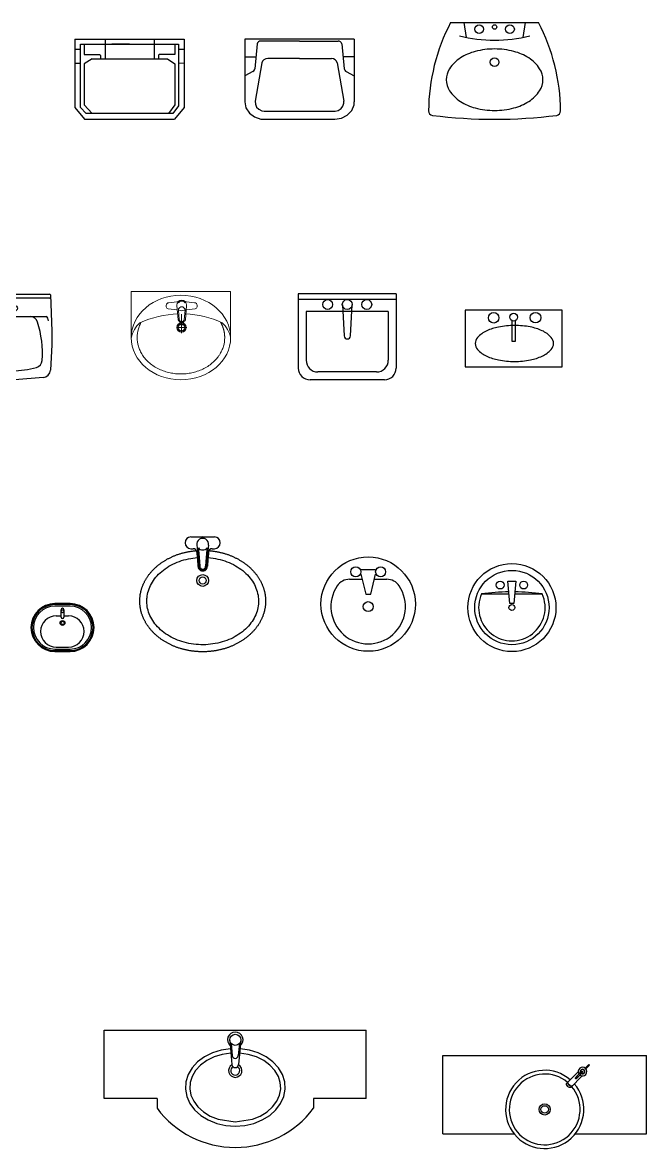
# Model space of a CAD drawing. Header units: millimetres. Extents: x -4017 to 59953, y -688 to 66564.
# Drawn here: x 48077 to 51266, y -514 to 5262 of the extents above; entities that cross this region are included whole.
import ezdxf

# ---------------------------------------------------------------- set-up
doc = ezdxf.new("R2010")
doc.units = ezdxf.units.MM
doc.linetypes.add('DASHED', pattern=[0.75, 0.5, -0.25])
doc.styles.get("Standard").update_dxf_attribs({"font": 'arial.ttf'})

# ---------------------------------------------------------------- blocks, each defined once
blk = doc.blocks.new('A$C359865C9')
for p, q in [((0.2600396462848948, 0.5858070402100566), (0.3800396442202327, 0.5858198836722295)), ((0.2600460680159813, 0.5258070405543549), (0.2720460679474854, 0.525808324899117)), ((0.3680460673976995, 0.5258185996717657), (0.38091736944898, 0.5258199772724765))]:
    blk.add_line(p, q)
for radius in [0.03, 0.018]:
    blk.add_circle((0.3200747358032459, 0.3632158928085119), radius)
for centre, radius, start, end in [((0.2600428571504381, 0.5558070403858437), 0.03000000000000026, 90.00613227716728, 270.0061322771673), ((0.3200428568070492, 0.549524427849974), 0.03, 348.1536937451805, 191.8463062548195), ((0.380030013688156, 0.5558134628008702), 0.03000642241803308, 270.0061296716569, 89.98161098474867), ((0.2720479944664476, 0.5078083250045893), 0.018, 0.006132329277511363, 90.00613227716728), ((0.3200428568070492, 0.549524427849974), 0.03, 222.4522562008229, 317.5477437991771), ((0.3680479939166617, 0.507818599777238), 0.018, 90.00613227716728, 180.0061323292775), ((0.320055700296507, 0.4358134628055268), 0.024, 180.0061323292775, 0.006132329277511363), ((0.320055700296507, 0.4358134628055268), 0.0204, 180.0061323292775, 0.006132329277511363), ((0.320055700296507, 0.4358134628055268), 0.0144, 180.0061323292775, 0.006132329277511363)]:
    blk.add_arc(centre, radius, start, end)
at = {"extrusion": (0, 0, -1)}
blk.add_ellipse((0.3198698201376828, 0.582619256900216), major_axis=(-0.00811963148758514, 4.926075623394856e-15), ratio=0.3925953795272199, dxfattribs=at)
at = {"linetype": 'DASHED', "ltscale": 100, "extrusion": (0, 0, -1)}
blk.add_ellipse((0.3200747363380287, 0.2579551659873687), major_axis=(0.3215999999979112, 1.108817178676123e-14), ratio=0.8059701492589878, start_param=-1.471508120231324, end_param=4.612924647202592, dxfattribs=at)
for points, knots in [([(0.2906818029277929, 0.5433658147594542), (0.2945562215718383, 0.4979695876754704), (0.2952045484835253, 0.4908015605687979), (0.2964916837008786, 0.4761301198377623), (0.2971272536169636, 0.4686240069786436), (0.2983243201942969, 0.4536100963960052), (0.2988918143191768, 0.4461050079335109), (0.2995191515537954, 0.4377628870715853), (0.2995823661058239, 0.4369217608764302), (0.2996455764996426, 0.4360806900294847)], [2.511177538205489, 2.511177538205489, 2.511177538205489, 2.511177538205489, 20.49500797619028, 20.49500797619028, 39.29759387370009, 39.29759387370009, 58.1001797712099, 58.1001797712099, 60.20875847847978, 60.20875847847978, 60.20875847847978, 60.20875847847978]), ([(0.2979076555711799, 0.5292751595625305), (0.2980195676673247, 0.5279671725002117), (0.2981278964598459, 0.526701611946919), (0.2988400696440294, 0.5183851852270891), (0.2993320369432695, 0.5126585694088135), (0.3005453840914925, 0.4985793898595148), (0.3010041243123851, 0.493328453922004), (0.3014328202925753, 0.4884491153425188), (0.3015191713084278, 0.4874688431300456), (0.3016711078644221, 0.4857434279474546), (0.3017379411658112, 0.4849841960894992), (0.3019375705835046, 0.4827091823754017), (0.3020697883594039, 0.4811917997067212), (0.3025513125085126, 0.4756212016727659), (0.3028943885356057, 0.471565457941324), (0.3036697453044326, 0.462131792177388), (0.3040921657111539, 0.4567543720477261), (0.3048848032958631, 0.4464286827351316), (0.3052569421515727, 0.4414769642971805), (0.3056287032750333, 0.4365303498852882)], [4.643985120976701, 4.643985120976701, 4.643985120976701, 4.643985120976701, 5.282101667537546, 5.282101667537546, 8.976667173313622, 8.976667173313622, 16.36579818486577, 16.36579818486577, 18.53606456451495, 18.53606456451495, 20.43460691281869, 20.43460691281869, 24.23169160942619, 24.23169160942619, 34.37199913598175, 34.37199913598175, 47.80751323835033, 47.80751323835033, 60.20875847847978, 60.20875847847978, 60.20875847847978, 60.20875847847978]), ([(0.3421780580429186, 0.5292751595625305), (0.3420661459458643, 0.5279671725002117), (0.3419578171533431, 0.526701611946919), (0.3412456439691596, 0.5183851852270891), (0.3407536766699195, 0.5126585694088135), (0.3395403295216965, 0.4985793898595148), (0.3390815893008039, 0.493328453922004), (0.3386528933215232, 0.4884491153425188), (0.3385665423047612, 0.4874688431300456), (0.3384146057487669, 0.4857434279474546), (0.3383477724482873, 0.4849841960894992), (0.3381481430296844, 0.4827091823754017), (0.3380159252546946, 0.4811917997067212), (0.3375344011046764, 0.4756212016727659), (0.3371913250784928, 0.471565457941324), (0.3364159683087564, 0.462131792177388), (0.3359935479020351, 0.4567543720477261), (0.3352009103173259, 0.4464286827351316), (0.3348287714625258, 0.4414769642971805), (0.3344570103381557, 0.4365303498852882)], [4.643985120976701, 4.643985120976701, 4.643985120976701, 4.643985120976701, 5.282101667537546, 5.282101667537546, 8.976667173313622, 8.976667173313622, 16.36579818486577, 16.36579818486577, 18.53606456451495, 18.53606456451495, 20.43460691281869, 20.43460691281869, 24.23169160942619, 24.23169160942619, 34.37199913598175, 34.37199913598175, 47.80751323827472, 47.80751323827472, 60.20875847847978, 60.20875847847978, 60.20875847847978, 60.20875847847978]), ([(0.3494039106853961, 0.5433658147594542), (0.3455294920413507, 0.4979695876754704), (0.3448811651305732, 0.4908015605687979), (0.3435940299123104, 0.4761301198377623), (0.3429584599962254, 0.4686240069786436), (0.3417613934198016, 0.4536100963960052), (0.3411938992949217, 0.4461050079335109), (0.3405665620593936, 0.4377628870715853), (0.3405033475073651, 0.4369217608764302), (0.3404401371135464, 0.4360806900294847)], [2.511177538205489, 2.511177538205489, 2.511177538205489, 2.511177538205489, 20.49500797619028, 20.49500797619028, 39.29759387370009, 39.29759387370009, 58.1001797712099, 58.1001797712099, 60.20875847847978, 60.20875847847978, 60.20875847847978, 60.20875847847978]), ([(0.3475488227222741, 0.4801131413769326), (0.3477383675817691, 0.4800987313647056), (0.3479278931463341, 0.4800841718606534), (0.3648073220765582, 0.4787740312458482), (0.3813437328426517, 0.47631915416423), (0.4135743845554316, 0.4691854300544946), (0.4292678623014581, 0.4645067584715434), (0.4593107487198722, 0.4531070211814949), (0.4736593651759904, 0.4463863201162894), (0.5005687115226465, 0.4311628605209989), (0.5131286845644354, 0.4226607679520384), (0.5360986058294657, 0.4041986293232185), (0.5465080408366703, 0.3942396468410152), (0.5649164797150661, 0.3732259323514882), (0.5729155944500235, 0.3621725499251625), (0.5863523437183176, 0.3393333255589823), (0.5917910171237963, 0.3275485398989986), (0.6000487223936943, 0.303572013071971), (0.6028693372445559, 0.291380151771591), (0.605883814662775, 0.2668598907184787), (0.6060785630425016, 0.2545300255369511), (0.6038563929459997, 0.2301202749658842), (0.6014700043124321, 0.2180376576361596), (0.594139683843423, 0.1942246487378725), (0.589194275189584, 0.1824939173020539), (0.5767898748181324, 0.1596875778996036), (0.5693297633706607, 0.1486128312753863), (0.552021979600795, 0.1274640273113619), (0.5421740533520278, 0.1173912468730123), (0.5203204382341937, 0.09859935204440262), (0.5083151496673963, 0.08988131136720767), (0.4824770255163457, 0.07412206426670309), (0.468644877175393, 0.06708155811065808), (0.4395660102563852, 0.05494378698494984), (0.4243200391510982, 0.04984691763092997), (0.392887017740577, 0.04178998198040063), (0.3767006936013786, 0.03883011468133191), (0.3438986423952883, 0.03515938061173074), (0.3272836136575279, 0.03444858956936514), (0.2941526587228509, 0.03530296494136564), (0.2776374230425063, 0.03686811451188987), (0.2452306442637564, 0.04221528757625492), (0.2293398083711509, 0.04599719469115371), (0.1986816303033265, 0.05563469394110143), (0.183915025706483, 0.06149002405436477), (0.1559586806724838, 0.07505252763075987), (0.1427696809123518, 0.0827592041096068), (0.1183531339875117, 0.09973490237462102), (0.1071262022378505, 0.1090030842678971), (0.0869286081788232, 0.1287642963216058), (0.07795814544078894, 0.1392561347020091), (0.06246501186888054, 0.1611098297507851), (0.05594175938131229, 0.1724704692169325), (0.0454356945319887, 0.1957274875967414), (0.04145151667125901, 0.2076233845509705), (0.03604730900588038, 0.2316658916461165), (0.03462597309226112, 0.2438133581817965), (0.03447854942896811, 0.2566292077972321), (0.03447473633787013, 0.2572921868923004), (0.03447473633787013, 0.2579551659873687), (0.03447473633787013, 0.2664487756919698), (0.03510058986012154, 0.2749425256552058), (0.03816486502910266, 0.2956381715339376), (0.04129096550241229, 0.3077974982661544), (0.05015647234358767, 0.3316742698152666), (0.05589745152246905, 0.3433916637804941), (0.06992680685198138, 0.3660552827423089), (0.07821611461167777, 0.377000371547183), (0.0971804832406633, 0.397754487428756), (0.1078555606854934, 0.4075621788942954), (0.1313196391638485, 0.4256813742176746), (0.1441080817312468, 0.4339918615223723), (0.1714265120099299, 0.4487980916965171), (0.1859557315419806, 0.4552932100123144), (0.2163039587458115, 0.4662163534012507), (0.2321221761621928, 0.4706440409572679), (0.2628157665694744, 0.4769080308033153), (0.2776116613113118, 0.4789698810272967), (0.2925275645093279, 0.4801074762217468)], [1.664850550802133, 1.664850550802133, 1.664850550802133, 1.664850550802133, 1.666803564401299, 1.666803564401299, 1.838806928594677, 1.838806928594677, 2.010810292788055, 2.010810292788055, 2.182813656981434, 2.182813656981434, 2.354817021174812, 2.354817021174812, 2.52682038536819, 2.52682038536819, 2.698823749561568, 2.698823749561568, 2.870827113754947, 2.870827113754947, 3.042830477948325, 3.042830477948325, 3.214833842141703, 3.214833842141703, 3.384782757188782, 3.384782757188782, 3.554731672235862, 3.554731672235862, 3.724680587282941, 3.724680587282941, 3.89462950233002, 3.89462950233002, 4.064578417377099, 4.064578417377099, 4.234527332424178, 4.234527332424178, 4.404476247471257, 4.404476247471257, 4.574425162518335, 4.574425162518335, 4.744374077565414, 4.744374077565414, 4.914322992612493, 4.914322992612493, 5.084271907659572, 5.084271907659572, 5.25422082270665, 5.25422082270665, 5.424169737753729, 5.424169737753729, 5.594118652800808, 5.594118652800808, 5.764067567847887, 5.764067567847887, 5.934016482894966, 5.934016482894966, 6.103965397942044, 6.103965397942044, 6.273914312989123, 6.273914312989123, 6.283185307179586, 6.283185307179586, 6.283185307179586, 6.401958593840479, 6.401958593840479, 6.573961958033857, 6.573961958033857, 6.745965322227236, 6.745965322227236, 6.917968686420615, 6.917968686420615, 7.089972050613992, 7.089972050613992, 7.261975414807371, 7.261975414807371, 7.43397877900075, 7.43397877900075, 7.605982143194128, 7.605982143194128, 7.759676315989802, 7.759676315989802, 7.759676315989802, 7.759676315989802]), ([(0.2900479943637038, 0.5078102515253704), (0.2913273330377706, 0.4937246403205791), (0.293505817165169, 0.4697393727183226), (0.2953107388048011, 0.4457232752101845), (0.2960557004344082, 0.4358108941087266)], [0, 0, 0, 0, 35.3582531276868, 60.20875847847978, 60.20875847847978, 60.20875847847978, 60.20875847847978]), ([(0.3500279007457721, 0.5078102515253704), (0.3487485620717052, 0.4937246403205791), (0.3465700779433973, 0.4697393727183226), (0.3447651563046747, 0.4457232752101845), (0.3440201946750676, 0.4358108941087266)], [0, 0, 0, 0, 35.3582531276868, 60.20875847847978, 60.20875847847978, 60.20875847847978, 60.20875847847978])]:
    blk.add_open_spline(points, degree=3, knots=knots)
blk = doc.blocks.new('A$C15221B2D')
for p, q in [((3.577073039195966e-05, 0.2906675434278441), (3.577073039195966e-05, 0.0001173861091956496)), ((0.4950757707301818, 0.2906675434278441), (3.577073039195966e-05, 0.2906675434278441)), ((0.4950757707301818, 0.0001173861091956496), (0.4950757707301818, 0.2906675434278441)), ((0.2385783620857183, 0.2369508806586964), (0.2385783620857183, 0.132574075149023)), ((0.2565331805390088, 0.132574075149023), (0.2565331805390088, 0.2371319888916332)), ((0.2385783620857183, 0.132574075149023), (0.2565331805390088, 0.132574075149023)), ((3.577073039195966e-05, 0.0001173861091956496), (0.4950757707301818, 0.0001173861091956496))]:
    blk.add_line(p, q)
for centre, radius in [((0.1453843033432349, 0.2513578163416241), 0.02671117974863649), ((0.2473768842073696, 0.2547760535162524), 0.01987839980940038), ((0.3591321444628193, 0.2522123754242784), 0.02682207825707231)]:
    blk.add_circle(centre, radius)
for centre, radius, start, end in [((0.1702039292376867, 0.05402706592576578), 0.1440904566192003, 114.7867799323119, 138.0706361402295), ((0.219445099765835, -0.0526051995693706), 0.2615431403669053, 100.891687833317, 114.7867799323119), ((0.2521350787728807, -0.2224945842608577), 0.4345490297403833, 90.12236481427287, 100.891687833317), ((0.2521350787728807, -0.2224945842608577), 0.4345490297403412, 79.3530417588592, 90.12236481427287), ((0.2840991069524534, -0.05246711982908892), 0.2615431403668912, 65.45794960322479, 79.3530417588592), ((0.3328843673289157, 0.05437449795135763), 0.1440904566191803, 42.17409341189288, 65.45794960322479), ((0.09691528989969811, 0.1198530303809093), 0.04558014115528784, 138.0706361402295, 180.1223648663311), ((0.09691528989969811, 0.1198530303809093), 0.04558014115529652, 180.1223648663311, 222.1740934118929), ((0.4058911740876283, 0.1205129014633712), 0.04558014115528201, 0.1223648663310745, 42.17409341189288), ((0.4058911740876283, 0.1205129014633712), 0.04558014115529975, 318.0706361402295, 0.1223648663310745), ((0.1699220966593202, 0.1859914339001989), 0.1440904566191911, 222.1740934118929, 245.4579496032248), ((0.3326025347496397, 0.1863388659257907), 0.144090456619182, 294.7867799323119, 318.0706361402295), ((0.218707357034873, 0.2928330516733695), 0.2615431403669441, 245.4579496032248, 259.3530417588592), ((0.2506713852144458, 0.4628605161124142), 0.4345490297403412, 259.3530417588592, 270.1223648142729), ((0.2506713852144458, 0.4628605161124142), 0.4345490297403107, 270.1223648142729, 280.891687833317), ((0.2833613642224009, 0.2929711314209271), 0.2615431403669625, 280.891687833317, 294.7867799323119)]:
    blk.add_arc(centre, radius, start, end)
at = {"flags": 9}
for tag in ['YSIZE', 'XSIZE']:
    blk.add_attdef(tag, (3.577073039195966e-05, 0.0001173861091956496), '', height=0.000499998949581488, dxfattribs=at)
blk = doc.blocks.new('A$C16C86156')
at = {"linetype": 'ByBlock'}
for p, q in [((0.2032001327388571, 0.419099967519287), (0.2794001327392834, 0.419099967519287)), ((0.1462620449392489, 0.3682999675147585), (0.2095501327394231, 0.3682999675147585)), ((0.2032001327388571, 0.3936999675206607), (0.2286001327393024, 0.2920999675116036)), ((0.2540001327388381, 0.2920999675116036), (0.2794001327392834, 0.3936999675206607)), ((0.2730501327387174, 0.3682999675147585), (0.3363382205388916, 0.3682999675147585)), ((0.2286001327393024, 0.2920999675116036), (0.2540001327388381, 0.2920999675116036))]:
    blk.add_line(p, q, dxfattribs=at)
for centre, radius in [((0.2413001327386155, 0.241299967514351), 0.2413), ((0.1778001327393213, 0.4063999675126979), 0.0254), ((0.3048001327388192, 0.4063999675126979), 0.0254), ((0.2413001327386155, 0.2285999675150379), 0.0254)]:
    blk.add_circle(centre, radius, dxfattribs=at)
for centre, radius, start, end in [((0.1462620449392489, 0.2920999675116036), 0.0762, 90, 146.2510109719771), ((0.3363382205388916, 0.2920999675116036), 0.0762, 33.7489890280229, 90), ((0.2413001327386155, 0.2285999675150379), 0.1905, 146.2510109719771, 33.7489890280229)]:
    blk.add_arc(centre, radius, start, end, dxfattribs=at)
blk = doc.blocks.new('A$C6AF055E0')
for p, q in [((0.199880374926579, 0.2450000421595178), (0.1224999482874409, 0.2450000421595178)), ((0.199880374926579, 0.2400000421621371), (0.1224999482874409, 0.2400000421621371)), ((0.199880374926579, 0.2325000421551522), (0.1224999482874409, 0.2325000421551522)), ((0.1290479221343048, 0.1825000421595178), (0.153690161607301, 0.1825000421595178)), ((0.153690161607301, 0.1758152842230629), (0.153690161607301, 0.2134844266838627)), ((0.1686901616067189, 0.2134844266838627), (0.1686901616067189, 0.1758152842230629)), ((0.1686901616067189, 0.1825000421595178), (0.1918956554518445, 0.1825000421595178)), ((0.1224999482874409, 0.01250004216126399), (0.199880374926579, 0.01250004216126399)), ((0.1224999482874409, 0.005000042161555029), (0.199880374926579, 0.005000042161555029)), ((0.1224999482874409, 4.215689841657877e-08), (0.199880374926579, 4.215689841657877e-08)), ((0.1290479221343048, 0.02250004216330126), (0.1918956554518445, 0.02250004216330126))]:
    blk.add_line(p, q)
for centre, radius in [((0.1611901616070099, 0.2059844266841537), 0.0075), ((0.1611901616070099, 0.1462538648629561), 0.0125), ((0.1611901616070099, 0.1462538648629561), 0.0085)]:
    blk.add_circle(centre, radius)
for centre, radius, start, end in [((0.1224999482874409, 0.1225000421618461), 0.1225000000000073, 90, 270), ((0.1224999482874409, 0.1225000421618461), 0.1175000000000073, 90, 270), ((0.1224999482874409, 0.1225000421618461), 0.1100000000000073, 90, 270), ((0.199880374926579, 0.1225000421618461), 0.1225000000000073, 270, 90), ((0.199880374926579, 0.1225000421618461), 0.1175000000000073, 270, 90), ((0.199880374926579, 0.1225000421618461), 0.1100000000000073, 270, 90), ((0.1290479221343048, 0.1025000421650475), 0.08000000000000182, 90, 270), ((0.1611901616070099, 0.2134844266838627), 0.0075, 0, 180), ((0.1611901616070099, 0.1758152842230629), 0.0075, 180, 0), ((0.1918956554518445, 0.1025000421650475), 0.08000000000000182, 270, 90)]:
    blk.add_arc(centre, radius, start, end)
blk = doc.blocks.new('A$C38C953C6')
for p, q in [((-3.192326403222978e-10, 0.4095242832845543), (0.5592544118280784, 0.4095242832845543)), ((-3.192326403222978e-10, 0.4095242832845543), (-3.192326403222978e-10, 0.05993040245084558)), ((0.1555338697280604, 0.4100000228791032), (0.1555338697280604, 0.3093700889148749)), ((0.4055698074780594, 0.4100000228791032), (0.4055698074780594, 0.3093700889148749)), ((0.5592544118280784, 0.4095242832845543), (0.5592544118280784, 0.05993040245084558)), ((0.002564676854490244, 0.3588082741407561), (0.03050308507044974, 0.3588082741407561)), ((0.02904208574091172, 0.3835119846189627), (0.53060059213567, 0.3835119846189627)), ((0.02904208574091172, 0.06045636353519512), (0.02904208574091172, 0.3835119846189627)), ((0.04816323485101748, 0.3835119846189627), (0.04816323485101748, 0.3305666723754257)), ((0.1899411655576841, 0.3835119846189627), (0.3697015123198071, 0.3835119846189627)), ((0.2798213389387456, 0.3835119846189627), (0.1899411655576841, 0.3835119846189627)), ((0.5114794430264737, 0.3835119846189627), (0.5114794430264737, 0.3305666723754257)), ((0.53060059213567, 0.3835119846189627), (0.53060059213567, 0.06928570962190861)), ((0.53060059213567, 0.3588082741407561), (0.559999999680258, 0.3588082741407561)), ((0.04816323485101748, 0.3305666723754257), (0.125524117203895, 0.3305666723754257)), ((0.08932753172666708, 0.3093700889148749), (0.04816323485101748, 0.2828820506547345)), ((0.08932753172666708, 0.3093700889148749), (0.4732371448080812, 0.3093700889148749)), ((0.1263912022277509, 0.3304907992642256), (0.125524117203895, 0.3305666723754257)), ((0.1280207887639335, 0.3298975766301737), (0.1263912022277509, 0.3304907992642256)), ((0.1293492398735907, 0.3287826828163816), (0.1280207887639335, 0.3298975766301737)), ((0.1302163247519275, 0.3272805904707639), (0.1293492398735907, 0.3287826828163816)), ((0.1305174601693579, 0.3255724740811274), (0.1302163247519275, 0.3272805904707639)), ((0.1305174601693579, 0.3255724740811274), (0.1305174601693579, 0.3093700889148749)), ((0.4277144469315317, 0.3264397076272871), (0.427638586811554, 0.3255724740811274)), ((0.427638586811554, 0.3255724740811274), (0.427638586811554, 0.3093700889148749)), ((0.4283075679641115, 0.3280695733046741), (0.4277144469315317, 0.3264397076272871)), ((0.429422270833129, 0.3293982519680867), (0.4283075679641115, 0.3280695733046741)), ((0.4309241059281703, 0.3302654853760032), (0.429422270833129, 0.3293982519680867)), ((0.4326319297770169, 0.3305666723754257), (0.4309241059281703, 0.3302654853760032)), ((0.5114794430264737, 0.3305666723754257), (0.4326319297770169, 0.3305666723754257)), ((0.4732371448080812, 0.3093700889148749), (0.5114794430264737, 0.2828820506547345)), ((0.001078045957910945, 0.2864199419418583), (0.02904208574091172, 0.2864199419418583)), ((0.04816323485101748, 0.2828820506547345), (0.04816323485101748, 0.07457716442149831)), ((0.5114794430264737, 0.2828820506547345), (0.5114794430264737, 0.07457716442149831)), ((0.53060059213567, 0.2864199419418583), (0.559999999680258, 0.2882042697237921)), ((-3.192326403222978e-10, 0.05993040245084558), (0.04993342933630629, 2.288288669660687e-08)), ((0.05844149328640924, 0.02870763475220883), (0.02904208574091172, 0.06045636353519512)), ((0.04816323485101748, 0.07457716442149831), (0.08932753172666708, 0.02870763475220883)), ((0.5114794430264737, 0.07457716442149831), (0.4791067736905461, 0.02870763475220883)), ((0.53060059213567, 0.06928570962190861), (0.5011755530240407, 0.02870763475220883)), ((0.5592544118280784, 0.05993040245084558), (0.50932098217163, 2.288288669660687e-08)), ((0.04993342933630629, 2.288288669660687e-08), (0.50932098217163, 2.288288669660687e-08)), ((0.5011755530240407, 0.02870763475220883), (0.05844149328640924, 0.02870763475220883))]:
    blk.add_line(p, q)
blk = doc.blocks.new('A$C5EBD5081')
for p, q in [((0.5600001256971154, 0.4099999672471313), (1.256967152585275e-07, 0.4099999672471313)), ((1.256967152585275e-07, 0.4099999672471313), (1.256967152585275e-07, 0.08913040202605771)), ((1.256967152585275e-07, 0.4099999672471313), (1.256967152585275e-07, 0.3520651846338296)), ((0.5600001256971154, 0.4099999672471313), (0.5600001256971154, 0.08913040202605771)), ((0.5600001256971154, 0.4099999672471313), (0.5600001256971154, 0.3520651846338296)), ((0.06354636597097851, 0.3861336518966709), (0.05102399531097035, 0.2573074104439002)), ((0.0656447174560526, 0.3907807171053719), (0.06354636597097851, 0.3861336518966709)), ((0.07010947334129014, 0.3955232483422151), (0.0656447174560526, 0.3907807171053719)), ((0.07612482259810349, 0.3986187157570384), (0.07010947334129014, 0.3955232483422151)), ((0.08296522535329132, 0.399693760307855), (0.07612482259810349, 0.3986187157570384)), ((0.2806622178732141, 0.399693760307855), (0.08296522535329132, 0.399693760307855)), ((0.2793380335206166, 0.399693760307855), (0.4770350260405394, 0.399693760307855)), ((0.482599468110493, 0.398989928777155), (0.4770350260405394, 0.399693760307855)), ((0.4888342127478609, 0.3962610434828093), (0.482599468110493, 0.398989928777155)), ((0.4936458013789888, 0.3917961053812178), (0.4888342127478609, 0.3962610434828093)), ((0.4964538854228522, 0.3861336518966709), (0.4936458013789888, 0.3917961053812178)), ((0.4964538854228522, 0.3861336518966709), (0.5089762560828603, 0.2573074104439002)), ((1.256967152585275e-07, 0.3185326475431793), (0.04439004941468738, 0.3185326475431793)), ((0.04439004941468738, 0.3185326475431793), (0.05729032516683219, 0.3185326475431793)), ((0.09139932832567865, 0.2975033526017796), (0.08783585770470381, 0.2887769888693583)), ((0.0980964621539897, 0.3046171494570444), (0.09139932832567865, 0.2975033526017796)), ((0.1071194860396645, 0.3092603505792795), (0.0980964621539897, 0.3046171494570444)), ((0.1173800901715367, 0.3108729174055043), (0.1071194860396645, 0.3092603505792795)), ((0.2806622178732141, 0.3108729174055043), (0.1173800901715367, 0.3108729174055043)), ((0.2806622178732141, 0.3108729174055043), (0.1661067711111173, 0.3108729174055043)), ((0.2793380335206166, 0.3108729174055043), (0.3938934802827134, 0.3108729174055043)), ((0.2793380335206166, 0.3108729174055043), (0.442620161222294, 0.3108729174055043)), ((0.4432686092332006, 0.3108666703410563), (0.442620161222294, 0.3108729174055043)), ((0.4534877099813457, 0.309056804748252), (0.4432686092332006, 0.3108666703410563)), ((0.4623960240060114, 0.3042408554974827), (0.4534877099813457, 0.309056804748252)), ((0.4689190771987342, 0.2969996971078217), (0.4623960240060114, 0.3042408554974827)), ((0.4722700931006329, 0.2882067201280734), (0.4689190771987342, 0.2969996971078217)), ((0.5600001256971154, 0.3185326475431793), (0.5030249444234869, 0.3185326475431793)), ((0.5600001256971154, 0.3185326475431793), (0.5156102019782338, 0.3185326475431793)), ((0.04117173250324413, 0.243446016771486), (1.256967152585275e-07, 0.2220520745031536)), ((0.04117173250324413, 0.243446016771486), (0.04647370868133294, 0.2474454762996174)), ((0.04647370868133294, 0.2474454762996174), (0.04992122433304758, 0.2528200147280586)), ((0.04992122433304758, 0.2528200147280586), (0.05102399531097035, 0.2573074104439002)), ((0.08773015829228825, 0.2882067201280734), (0.053908995430902, 0.09261205608345335)), ((0.08783585770470381, 0.2887769888693583), (0.08773015829228825, 0.2882067201280734)), ((0.4722700931006329, 0.2882067201280734), (0.5060912559629287, 0.09261205608345335)), ((0.5089762560828603, 0.2573074104439002), (0.5107683290034402, 0.2513260757914395)), ((0.5107683290034402, 0.2513260757914395), (0.514747543717931, 0.2462517624881002)), ((0.514747543717931, 0.2462517624881002), (0.5188285188896771, 0.243446016771486)), ((0.5188285188896771, 0.243446016771486), (0.5600001256971154, 0.2220520745031536)), ((0.053908995430902, 0.09261205608345335), (0.05428433434462931, 0.0771383347309893)), ((0.05428433434462931, 0.0771383347309893), (0.06057476726346067, 0.0627122127552866)), ((0.06057476726346067, 0.0627122127552866), (0.07202157516803709, 0.05107369332108647)), ((0.4922968185783247, 0.05455105382861802), (0.5021488434067578, 0.06729622271814151)), ((0.5021488434067578, 0.06729622271814151), (0.5065160159401785, 0.08227609490131726)), ((0.5065160159401785, 0.08227609490131726), (0.5060912567787454, 0.09261205136135686)), ((0.5466026651820357, 0.0445651832560543), (0.5584809005840725, 0.0736530623617)), ((0.5584809005840725, 0.0736530623617), (0.5600001256971154, 0.08913039247272536)), ((0.07202157516803709, 0.05107369332108647), (0.08724410413378791, 0.04362655358272605)), ((0.08724410413378791, 0.04362655358272605), (0.09859061348561227, 0.04145889374922263)), ((0.09859061348561227, 0.04145889374922263), (0.4614096379073089, 0.04145889374922263)), ((0.4600001256967516, -3.275636117905378e-08), (0.4942021394699623, 0.005375189990445506)), ((0.4614096379073089, 0.04145889374922263), (0.4781482410089666, 0.04557784365897533)), ((0.4781482410089666, 0.04557784365897533), (0.4922968185783247, 0.05455105382861802)), ((0.4942021394699623, 0.005375189990445506), (0.5242788857531195, 0.02085252706456231)), ((0.5242788857531195, 0.02085252706456231), (0.5466026651820357, 0.0445651832560543))]:
    blk.add_line(p, q)
for points in [[(1.256967152585275e-07, 0.08913040202605771), (0.00603086341470771, 0.05864599844790064), (0.02339568061961472, 0.03183846371393884), (0.05000012414984667, 0.01194118204875849), (0.08263530558451748, 0.001354059189907275), (0.1000001256970791, -3.275636117905378e-08)], [(0.1000001256970791, -3.275636117905378e-08), (0.4600001256967516, -3.275636117905378e-08)]]:
    blk.add_lwpolyline(points)
blk = doc.blocks.new('A$C080B3A46')
for p, q in [((0.1128826029371339, 0.4942079905813443, -0.3428561261176872), (0.5621626029369509, 0.4942079905813443, -0.3428561261176872)), ((0.180274602937061, 0.4942079905813443, -0.3428561261176872), (0.1928372130496427, 0.4188322849804536, -0.3428561261176872)), ((0.4947706029370238, 0.4942079905813443, -0.3428561261176872), (0.4822079928253515, 0.4188322849804536, -0.3428561261176872))]:
    blk.add_line(p, q)
for centre, radius in [((0.2588986029368243, 0.4605119905827451, -0.3428561261176872), 0.022464), ((0.3375226029374971, 0.4717439905871288, -0.3428561261176872), 0.011232), ((0.4161466029372605, 0.4605119905827451, -0.3428561261176872), 0.022464), ((0.3375226029374971, 0.2920319905824726, -0.3428561261176872), 0.022464)]:
    blk.add_circle(centre, radius)
for centre, radius, start, end in [((0.9927226104255169, 0.03437671717256308, -0.3428561261176872), 0.99275537088, 152.4070560002582, 179.5339900001921), ((-0.3176774045505226, 0.03437671717256308, -0.3428561261176872), 0.99275537088, 0.4660099998078583, 27.59294399974183), ((0.3375226029374971, 1.134431990583835, -0.3428561261176872), 0.7300800000000001, 255.7499669862322, 284.2500330137678), ((0.3076730313459848, 0.08569926139898598, -0.3428561261176872), 0.2698567666923479, 104.7667703655422, 122.4711588585998), ((0.3375229192106417, -0.02754571883269818, -0.3428561261176872), 0.3869697094134773, 90.0000468470769, 104.7667025162247), ((0.3375222866634431, -0.02754571883269818, -0.3428561261176872), 0.3869697094134772, 75.23329748377533, 89.9999531529231), ((0.3673721745281, 0.08569926139898598, -0.3428561261176872), 0.2698567666923477, 57.52884114140018, 75.23322963445779), ((0.2621629574750841, 0.1572154391687945, -0.3428561261176872), 0.1850880784480081, 122.471201287142, 146.9395921896407), ((0.4128822483990007, 0.1572154391687945, -0.3428561261176872), 0.1850880784480078, 33.06040781035927, 57.52879871285804), ((0.1930894876040838, 0.2021759728741017, -0.3428561261176872), 0.1026708846672316, 146.9396338953998, 179.9999901249072), ((0.4819557182700009, 0.2021759728741017, -0.3428561261176872), 0.1026708846672324, 9.87467595642642e-06, 33.06036610460021), ((0.1930894876049933, 0.2021760082934634, -0.3428561261176872), 0.1026708846673725, 180.000009874676, 213.0603661046002), ((0.4819557182700009, 0.2021760082934634, -0.3428561261176872), 0.1026708846673728, 326.9396338953998, 359.9999901249072), ((0.2621629574750841, 0.2471365419987706, -0.3428561261176872), 0.18508807844787, 213.0604078103593, 237.528798712858), ((0.4128822483990007, 0.2471365419987706, -0.3428561261176872), 0.1850880784478678, 302.4712012871419, 326.9395921896407), ((0.3076730313468943, 0.3186527197685791, -0.3428561261176872), 0.269856766692455, 237.5288411414002, 255.2332296344578), ((0.3673721745281, 0.3186527197685791, -0.3428561261176872), 0.269856766692455, 284.7667703655422, 302.4711588585998), ((0.02246331813694269, 0.04226841023046291, -0.3428561261176872), 0.022464, 179.5339900001921, 262.8063149954903), ((0.3375226029374971, 2.538431990586105, -0.3428561261176872), 2.538432, 262.8063149954903, 277.1936850045097), ((0.3375229192106417, 0.4318977000002633, -0.3428561261176872), 0.3869697094134738, 255.2332974837753, 269.9999531529231), ((0.3375222866634431, 0.4318977000002633, -0.3428561261176872), 0.3869697094134736, 270.0000468470769, 284.7667025162247), ((0.6525818877371421, 0.04226841023046291, -0.3428561261176872), 0.022464, 277.1936850045097, 0.4660099998078583)]:
    blk.add_arc(centre, radius, start, end)
blk = doc.blocks.new('A$C580A7971')
for p, q in [((0.2150001300160511, 0.2450000312746852), (0.2050001300167423, 0.3600000312726479)), ((0.2050001300167423, 0.3600000312726479), (0.2450001300157965, 0.3600000312726479)), ((0.2450001300157965, 0.3600000312726479), (0.2350001300164877, 0.2450000312746852)), ((0.07000013001652405, 0.2950000312703196), (0.210652303929237, 0.2950000312703196)), ((0.2393479561033018, 0.2950000312703196), (0.3800001300160147, 0.2950000312703196)), ((0.2350001300164877, 0.2450000312746852), (0.2150001300160511, 0.2450000312746852))]:
    blk.add_line(p, q)
for centre, radius in [((0.2250001300162694, 0.2250000312706106), 0.225), ((0.2250001300162694, 0.2250000312706106), 0.19), ((0.1650001300158692, 0.3400000312685734), 0.02), ((0.2850001300166696, 0.3400000312685734), 0.02), ((0.2250001300162694, 0.2250000312706106), 0.015)]:
    blk.add_circle(centre, radius)
for centre, radius, start, end in [((0.2250001300162694, 0.2250000312706106), 0.1699999999999915, 155.684260828909, 24.31573917109104), ((0.2278372877472066, -0.9297201769659296), 1.234849042122684, 90.82765533700582, 97.34357822299516), ((0.2221629722853322, -0.9297201769659296), 1.234849042122685, 82.65642177700484, 89.17234466299416)]:
    blk.add_arc(centre, radius, start, end)
blk = doc.blocks.new('A$C056A4ABE')
at = {"linetype": 'Continuous', "ltscale": 20}
for p, q in [((0.006496055305433401, 0.4339203704876127), (-4.08590494771488e-08, 0.2478965153641184)), ((0.009795203223802673, 0.4177807724990998), (0.2406308635145251, 0.4177807724990998)), ((0.2406308635145251, 0.4377807724958984), (0.01049361861350917, 0.4377807724958984)), ((0.01884798294213397, 0.3150172542736982), (0.03514661231474747, 0.4074513747182209)), ((0.04724505665308243, 0.4062810405885102), (0.04724505665308243, 0.3332810405845521)), ((0.1204792184480539, 0.4177807724990998), (0.04745670922693535, 0.4177807724990998)), ((0.1099904730581329, 0.4177807724990998), (0.0579454546168563, 0.4177807724990998)), ((0.05824505665350443, 0.4062810405885102), (0.05824505665350443, 0.3332810405845521)), ((0.06724505665351899, 0.4062810405885102), (0.06724505665351899, 0.3332810405845521)), ((0.0782450566530315, 0.4062810405885102), (0.0782450566530315, 0.3332810405845521)), ((0.08724505665304605, 0.4062810405885102), (0.08724505665304605, 0.3332810405845521)), ((0.09824505665346805, 0.4062810405885102), (0.09824505665346805, 0.3332810405845521)), ((0.1072450566534826, 0.4062810405885102), (0.1072450566534826, 0.3332810405845521)), ((0.1182450566529951, 0.4062810405885102), (0.1182450566529951, 0.3332810405845521)), ((0.1465380526005902, 0.3294784111640183), (0.1327893153602417, 0.4074513747182209)), ((0.2406308635145251, 0.4377807724958984), (0.4707681084155411, 0.4377807724958984)), ((0.4714665238052476, 0.4177807724990998), (0.2406308635145251, 0.4177807724990998)), ((0.4747656717236168, 0.4339203704876127), (0.4812617678880997, 0.2478965153641184)), ((0.01642587058449863, 0.3012807724953745), (0.01884798294213397, 0.3150172542736982)), ((0.2406308635145251, 0.3232807724998565), (0.02869606047261186, 0.3232807724998565)), ((0.2406308635145251, 0.3232807724998565), (0.146816124464749, 0.3232807724998565)), ((0.2406308635145251, 0.3232807724998565), (0.3344456025633917, 0.3232807724998565)), ((0.2406308635145251, 0.3232807724998565), (0.4525656665564384, 0.3232807724998565)), ((0.4648358564436421, 0.3012807724953745), (0.4624137440869163, 0.3150172542736982)), ((-4.08590494771488e-08, 0.2478965153641184), (-4.08590494771488e-08, 0.1788965153682511)), ((0.4812617678880997, 0.2478965153641184), (0.4812617678880997, 0.1788965153682511)), ((-4.08590494771488e-08, 0.1788965153682511), (0.006799495849008963, 0.04915362602332607)), ((0.4812617678880997, 0.1788965153682511), (0.4744622311791318, 0.04915362602332607)), ((0.04360631341023691, 0.01137037092121318), (0.1880805119926663, 4.896719474345446e-09)), ((0.1880805119926663, 4.896719474345446e-09), (0.2406308635145251, 4.896719474345446e-09)), ((0.2406308635145251, 0.04628077249799389), (0.2010764077012936, 0.04628077249799389)), ((0.2406308635145251, 0.04628077249799389), (0.2801853193268471, 0.04628077249799389)), ((0.2931812150354745, 4.896719474345446e-09), (0.2406308635145251, 4.896719474345446e-09)), ((0.4376554136188133, 0.01137037092121318), (0.2931812150354745, 4.896719474345446e-09))]:
    blk.add_line(p, q, dxfattribs=at)
for centre, radius in [((0.1896308635141395, 0.365780772495782), 0.01425), ((0.2406308635145251, 0.365780772495782), 0.0125), ((0.2916308635140012, 0.365780772495782), 0.01425), ((0.2406308635145251, 0.2727807725023013), 0.0315), ((0.2406308635145251, 0.2727807725023013), 0.0205)]:
    blk.add_circle(centre, radius, dxfattribs=at)
for centre, radius, start, end in [((0.009795203223802673, 0.4137807724982849), 0.004, 90, 178.0000000002044), ((0.01049361861350917, 0.4337807725023595), 0.004, 90, 178.0000000002044), ((0.04745670922693535, 0.4052807725020102), 0.0125, 90, 169.9999999999448), ((0.05274505665329343, 0.4062810405885102), 0.005500000000000001, 0, 172.1464139600562), ((0.0727450566528205, 0.4062810405885102), 0.005500000000000001, 0, 180), ((0.09274505665325705, 0.4062810405885102), 0.005500000000000001, 0, 180), ((0.1127450566527841, 0.4062810405885102), 0.005500000000000001, 0, 180), ((0.1204792184480539, 0.4052807725020102), 0.0125, 10.00000000005521, 90), ((0.4707681084155411, 0.4337807725023595), 0.004, 1.999999999795639, 90), ((0.4714665238052476, 0.4137807724982849), 0.004, 1.999999999795639, 90), ((0.02869606047261186, 0.3132807724978193), 0.01, 90, 169.9999999999448), ((0.05274505665329343, 0.3332810405845521), 0.005500000000000001, 180, 0), ((0.5633260594686362, 0.1362824146417552), 0.5159623081565683, 162.0492268008093, 184.1816890620389), ((0.0727450566528205, 0.3332810405845521), 0.005500000000000001, 180, 0), ((0.110630863514416, 0.2832807724989834), 0.03999999999999995, 90, 162.5107076218657), ((0.09274505665325705, 0.3332810405845521), 0.005500000000000001, 180, 0), ((0.1127450566527841, 0.3332810405845521), 0.005500000000000001, 180, 0), ((0.1539241107484486, 0.3307807724995655), 0.0075, 190.0000000000552, 270), ((0.3706308635146343, 0.2832807724989834), 0.03999999999999995, 17.48929237813428, 90), ((-0.082064332439586, 0.1362824146417552), 0.5159623081565683, 355.8183109379611, 17.95077319919075), ((0.4525656665564384, 0.3132807724978193), 0.01, 10.00000000005521, 90), ((0.08863086351448146, 0.1015752147432067), 0.04000000000000001, 184.1812829145063, 254.5087296059769), ((0.2010764077012936, 0.5072807725009625), 0.4610000000000001, 254.5087296059769, 270), ((0.2801853193268471, 0.5072807725009625), 0.4610000000000001, 270, 285.4912703940232), ((0.3926308635145688, 0.1015752147432067), 0.04000000000000001, 285.4912703940232, 355.8187170854938), ((0.04674467723907583, 0.05124706427159254), 0.04000000000000001, 183.0000000000061, 265.4999999999646), ((0.4345170497890649, 0.05124706427159254), 0.04000000000000001, 274.5000000000355, 356.9999999999939)]:
    blk.add_arc(centre, radius, start, end, dxfattribs=at)
blk = doc.blocks.new('A$C33FC0FF0')
at = {"lineweight": 5}
for p, q in [((-9.354243957204744e-08, 0.4507267894150573), (0.5079999064519143, 0.4507267894150573)), ((-9.354243957204744e-08, 0.2158684226087644), (-9.354243957204744e-08, 0.4507267894150573)), ((0.5079999064519143, 0.2158684226087644), (0.5079999064519143, 0.4507267894150573)), ((0.178948063997268, 0.3731786356729572), (0.1792391819517434, 0.3806498138510506)), ((0.2354349862771414, 0.3571142584260087), (0.189128348280974, 0.3634468945965637)), ((0.1928528779799308, 0.3938887504918966), (0.2337506328376548, 0.3983556106177275)), ((0.2335180997806674, 0.3796975837976788), (0.2397893833740454, 0.3058140031498624)), ((0.240885111595162, 0.3555596375954337), (0.2454041018618227, 0.3058140031498624)), ((0.2758786282838628, 0.3551993255241541), (0.2713857948519944, 0.3058140031498624)), ((0.2832471790143245, 0.3796975837976788), (0.2769758954282224, 0.3058140031498624)), ((0.280969977165114, 0.3571142584260087), (0.3272766151612814, 0.3634468945965637)), ((0.3235520854623246, 0.3938887504918966), (0.2826543306046005, 0.3983556106177275)), ((0.3374568994449874, 0.3731786356729572), (0.337165781490512, 0.3806498138510506)), ((0.2482796256417714, 0.2966458652736037), (0.2503162111797792, 0.2841269683922292)), ((0.2576171812443135, 0.335671753018687), (0.2576171812443135, 0.2387240283496794)), ((0.268125337800484, 0.2966458652736037), (0.2660887522624762, 0.2841269683922292)), ((0.2841376400365334, 0.2670004182873527), (0.2315459493229355, 0.2670004182873527))]:
    blk.add_line(p, q, dxfattribs=at)
for radius in [0.02383083793226978, 0.02183083793226978, 0.01683083793226978]:
    blk.add_circle((0.257406754780277, 0.2675723679203657), radius, dxfattribs=at)
for centre, radius, start, end in [((0.2583826394011339, 0.3801619037913042), 0.02490303785052895, 351.5466323720183, 188.4533676279817), ((0.2583826394011339, 0.3801619037913042), 0.02765340788443385, 49.17451218892154, 130.7525086621908), ((0.1903382500140651, 0.3749031827319413), 0.01151999999999999, 188.6095568991293, 263.9713243680489), ((0.1921809339301035, 0.3809607152579702), 0.01294548584827886, 87.02468754385153, 181.3761593583072), ((0.2328105160677296, 0.4098371863146895), 0.01151999999999999, 274.6809627620971, 310.7525086621908), ((0.2583826394011339, 0.3554542117271922), 0.01749784540707617, 352.5304383433414, 188.6494162602467), ((0.242673021374685, 0.3589062894825474), 0.003794298381755594, 241.8871576651208, 322.8859436543561), ((0.2583826394011339, 0.3801619037913042), 0.02189340788443386, 37.14188673040559, 142.8581132695944), ((0.2599746073656206, 0.377217776956968), 0.02506393934423359, 235.2791747182886, 265.1488311713068), ((0.2556524394503867, 0.3797854142540018), 0.02762972217939876, 274.5723170384406, 303.0137675165857), ((0.2737319420675703, 0.3589062894825474), 0.003794298381755594, 217.1140563456439, 298.1128423348792), ((0.2839925402558947, 0.4098045902792364), 0.01151999999999999, 229.1745121889215, 265.3190372379029), ((0.3242240295121519, 0.3809607152579702), 0.01294548584827886, 358.6238406416928, 92.97531245614847), ((0.3260667134281903, 0.3749031827319413), 0.01151999999999999, 276.028675631951, 351.3904431008707), ((0.1360294598753171, 0.1886028600565623), 0.1378902532047498, 131.9060658655488, 168.5304646853279), ((0.2545108897438695, -0.1672679725234048), 0.5045403830575097, 91.75197765240475, 114.6686400036447), ((0.2583826394011339, 0.3149071389561868), 0.02069768799518293, 206.061203603488, 333.9387963965121), ((0.2583949483569086, 0.3132231684285216), 0.01495519384051879, 209.6977278247352, 330.3022721752649), ((0.2545108897438695, -0.1672679725234048), 0.5045403830575097, 65.33135999635527, 87.44893531843653), ((0.3729917758510055, 0.188602254151192), 0.1378910673252366, 11.46972356156736, 48.09393413445123), ((0.2582024817211277, 0.2908894612555741), 0.01038867521493514, 220.6131552544545, 319.3868447455455)]:
    blk.add_arc(centre, radius, start, end, dxfattribs=at)
at = {"lineweight": 5, "extrusion": (5.551115123125766e-17, -3.33066907387547e-16, -1)}
blk.add_ellipse((0.2539999064510994, 0.2158684226087644), major_axis=(0.2539999999999999, -1.283516736510873e-16), ratio=0.8503937007874015, dxfattribs=at)
at = {"lineweight": 5}
blk.add_open_spline([(0.4566146245242635, 0.2950253094095387), (0.4577025081644024, 0.2931106591859134), (0.4587476991991934, 0.2911868861920084), (0.4602504786280406, 0.2882918144096038), (0.4607405705874044, 0.2873252217614208), (0.4616989240867042, 0.2853896110318601), (0.4621671856266403, 0.2844205929359305), (0.4627399672799584, 0.2832057050327421), (0.4628547815418642, 0.282960637290671), (0.4633064864074186, 0.2819903523122775), (0.46363797538379, 0.2812647783794091), (0.4643988237194208, 0.279567561330623), (0.4648233909438204, 0.2785956425941549), (0.4656510090107986, 0.2766508288914338), (0.4660540598461012, 0.2756779339324567), (0.4668388407417297, 0.273731440283882), (0.4672205707875037, 0.2727578416088363), (0.4679629057036436, 0.270810213049117), (0.4683235105594576, 0.2698361831644434), (0.4690237906806942, 0.2678879647064605), (0.4693634659461168, 0.2669137761404272), (0.4698574283365815, 0.2654525786492741), (0.4700194907245532, 0.2649655270433868), (0.4703384564318185, 0.2639914863611921), (0.470495359765664, 0.2635044972776086), (0.4708040318264466, 0.262530615698779), (0.4709558005533836, 0.2620437232035329), (0.4712542278621186, 0.2610700688601355), (0.4714008864439165, 0.2605833070047083), (0.4715475725142824, 0.2600879474339308), (0.4715501420550936, 0.2600792673765682), (0.4716941670822052, 0.259592590831744), (0.4718331283775115, 0.2591147899001953), (0.4721085717728783, 0.2581509389419807), (0.4722449630398842, 0.2576648966787616), (0.4725126405000992, 0.2566932853660546), (0.4726439266933085, 0.2562077163238428), (0.472901428217483, 0.2552370856064954), (0.4730276435484484, 0.2547520239313599), (0.4733987345653077, 0.2532976512156893), (0.4736360552751648, 0.2523291524630622), (0.4740908237699841, 0.2503945943244617), (0.4743082715476703, 0.2494285349457641), (0.4747235678560173, 0.2474991287963348), (0.4749214163866782, 0.246535782040155), (0.4752977878788442, 0.2446120743843494), (0.4754763108330735, 0.2436517134919995), (0.4758143048575221, 0.241734250826994), (0.4759737759277414, 0.2407771490543382), (0.4762739398402118, 0.238866477884585), (0.4764146326897389, 0.2379129084802116), (0.4766775138459707, 0.2360095752956113), (0.4767997021599513, 0.2350598115153844), (0.4770258479302356, 0.2331643628203892), (0.4771298053792634, 0.232218677905621), (0.4774147419711881, 0.2293881513469387), (0.4775687853370982, 0.2275098378813709), (0.4778072327726477, 0.2237728054242325), (0.477891636842287, 0.2219140864326619), (0.4779676555526748, 0.2191423433032469), (0.477984563881364, 0.2182211514809751), (0.4779976700492625, 0.2168239027014351), (0.4779999064530784, 0.2163457641654531), (0.4779999064530784, 0.2158684226087644), (0.4779999064530784, 0.2016695438505849), (0.4760211127259026, 0.1867654840025352), (0.469318509819459, 0.1641166447952855), (0.4664724486256091, 0.1565471403955598), (0.4594653368812942, 0.1414955088184797), (0.45529904094019, 0.1340158241218887), (0.449297237425526, 0.1249124560563359), (0.4480434267215969, 0.123084832324821), (0.4429130627149789, 0.1158940658424399), (0.4387090497957615, 0.1106167270700098), (0.4280855739316394, 0.0986721654626308), (0.4214004604773436, 0.09213553445442813), (0.4069402460127094, 0.07983865915593924), (0.3991775289514408, 0.07409046070824843), (0.3828063145092528, 0.0635607270305627), (0.3741976672727105, 0.05877942478400655), (0.3564131960492887, 0.05030011118651601), (0.3472661372261427, 0.04661128333100351), (0.3285817973492158, 0.04032095533329993), (0.3190402602895119, 0.03773210401413962), (0.3050463463850974, 0.03473724206560291), (0.3002890513207603, 0.03385475792310899), (0.290820732906468, 0.03236475303856423), (0.2861098510375086, 0.03175633333012229), (0.2768795099082126, 0.03080465437233215), (0.2721538861196677, 0.03044415618205676), (0.2630804727859868, 0.02998346096137539), (0.2587334428799295, 0.02986842260725098), (0.2539154823580247, 0.02986842260725098), (0.2538311812068059, 0.02986845920531778), (0.2491112484322002, 0.02987256277992856), (0.2448384265489949, 0.02998756927991053), (0.235845926789807, 0.03044415618205676), (0.2311203030012621, 0.03080465437233215), (0.2218899618719661, 0.03175633333012229), (0.2171790800030067, 0.03236475303856423), (0.2077107615887144, 0.03385475792310899), (0.2029534665243773, 0.03473724206560291), (0.1889595526199628, 0.03773210401413962), (0.1794180155602589, 0.04032095533329993), (0.160733675683332, 0.04661128333100351), (0.151586616860186, 0.05030011118651601), (0.1338021456294882, 0.05877942478400655), (0.1251934984002219, 0.0635607270305627), (0.1088222839580339, 0.07409046070824843), (0.1010595668967653, 0.07983865915593924), (0.08659935242485517, 0.09213553445442813), (0.07991423897055938, 0.0986721654626308), (0.06775489587471384, 0.1123435875706491), (0.06228354610811948, 0.1194809397566132), (0.05270077196928469, 0.1340158241218887), (0.04853447602818051, 0.1414955088184797), (0.04152736428386561, 0.1565471403955598), (0.03868130309001572, 0.1641166447952855), (0.03197870018357207, 0.1867654840025352), (0.02999990645639627, 0.2016695438505849), (0.02999990645639627, 0.2300673013669439), (0.03197870018357207, 0.2449713612149935), (0.03868130309001572, 0.2676202004222432), (0.04152736428386561, 0.2751897048219689), (0.04685804621567513, 0.2866402801009826), (0.04886541682662937, 0.2905524933739798), (0.05104769212357496, 0.2944286002966692)], degree=3, knots=[2.909358250648408, 2.909358250648408, 2.909358250648408, 2.909358250648408, 3.057134521096683, 3.057134521096683, 3.131022656320821, 3.131022656320821, 3.204910791544958, 3.204910791544958, 3.223576662789548, 3.223576662789548, 3.278798926769095, 3.278798926769095, 3.352687061993232, 3.352687061993232, 3.42657519721737, 3.42657519721737, 3.500463332441507, 3.500463332441507, 3.574351467665644, 3.574351467665644, 3.648239602889781, 3.648239602889781, 3.68518367050185, 3.68518367050185, 3.722127738113919, 3.722127738113919, 3.759071805725988, 3.759071805725988, 3.796015873338056, 3.796015873338056, 3.796674782289097, 3.796674782289097, 3.832959940950125, 3.832959940950125, 3.869904008562194, 3.869904008562194, 3.906848076174262, 3.906848076174262, 3.943792143786331, 3.943792143786331, 4.017680279010468, 4.017680279010468, 4.091568414234605, 4.091568414234605, 4.165456549458742, 4.165456549458742, 4.23934468468288, 4.23934468468288, 4.313232819907017, 4.313232819907017, 4.387120955131155, 4.387120955131155, 4.461009090355292, 4.461009090355292, 4.53489722557943, 4.53489722557943, 4.682673496027704, 4.682673496027704, 4.830449766475978, 4.830449766475978, 4.904337901700116, 4.904337901700116, 4.942871021288198, 4.942871021288198, 4.942871021288198, 5.090647291736473, 5.090647291736473, 5.16453542696061, 5.16453542696061, 5.238423562184748, 5.238423562184748, 5.257089433429337, 5.257089433429337, 5.312311697408885, 5.312311697408885, 5.386199832633022, 5.386199832633022, 5.460087967857159, 5.460087967857159, 5.533976103081297, 5.533976103081297, 5.607864238305433, 5.607864238305433, 5.681752373529571, 5.681752373529571, 5.71869644114164, 5.71869644114164, 5.755640508753709, 5.755640508753709, 5.792584576365778, 5.792584576365778, 5.829528643977846, 5.829528643977846, 5.830187552928887, 5.830187552928887, 5.866472711589914, 5.866472711589914, 5.903416779201983, 5.903416779201983, 5.940360846814052, 5.940360846814052, 5.977304914426121, 5.977304914426121, 6.051193049650259, 6.051193049650259, 6.125081184874395, 6.125081184874395, 6.198969320098533, 6.198969320098533, 6.27285745532267, 6.27285745532267, 6.346745590546806, 6.346745590546806, 6.420633725770944, 6.420633725770944, 6.494521860995082, 6.494521860995082, 6.56840999621922, 6.56840999621922, 6.716186266667494, 6.716186266667494, 6.863962537115768, 6.863962537115768, 6.937850672339906, 6.937850672339906, 6.976383791927988, 6.976383791927988, 6.976383791927988, 6.976383791927988], dxfattribs=at)
blk = doc.blocks.new('A$C6F6B5A09')
for p, q in [((2.627893991302699e-08, 0.6000000489584636), (1.340000058942678, 0.6000000751228072)), ((2.627893991302699e-08, 0.2500000539657776), (2.627893991302699e-08, 0.6000000296480721)), ((1.340000045711349, 0.2500000549189281), (1.340000058942678, 0.6000000751228072)), ((0.6417674177228037, 0.5474227894592332), (0.6530604609779402, 0.4237136985611869)), ((0.6489603030022408, 0.5309986790962284), (0.6546004214233108, 0.4692142770654755)), ((0.6910397488409217, 0.5309986790962284), (0.6853996303616441, 0.4692142770654755)), ((0.6982326341203589, 0.5474227894592332), (0.6869395908051956, 0.4237136985611869)), ((0.2700000293789344, 0.2500000545624061), (1.29275576910004e-08, 0.2500000540239853)), ((0.2700000293789344, 0.2500000545041985), (0.2700000293789344, 0.2000000545012881)), ((1.340000045711349, 0.2500000549189281), (1.070000029380026, 0.2500000546788215)), ((1.070000029380026, 0.2500000546788215), (1.070000029380026, 0.2000000547996024))]:
    blk.add_line(p, q)
at = {"extrusion": (0, 0, -1)}
for p, q in [((0.5122162047573511, 0.4632792483025696), (0.4771239556012006, 0.4372393649318838)), ((0.5530097851096798, 0.4836838759729289), (0.5122162047573511, 0.4632792483025696)), ((0.5617471082150587, 0.4627518674169551), (0.5242919325173716, 0.444079138134839)), ((0.5980306691471924, 0.4977159509289777), (0.5530097851096798, 0.4836838759729289)), ((0.6034249512485985, 0.4756836903470685), (0.5617471082150587, 0.4627518674169551)), ((0.6456520804695174, 0.5048684407884139), (0.5980306691471924, 0.4977159509289777)), ((0.6477142318435654, 0.4822787046214216), (0.6034249512485985, 0.4756836903470685)), ((0.7365749593918736, 0.4756833119754447), (0.6922858083180472, 0.4822785770375049)), ((0.7419693826377625, 0.4977159509289777), (0.6943479713136185, 0.5048684407884139)), ((0.7782526085920836, 0.4627513905215892), (0.7365749593918736, 0.4756833119754447)), ((0.7869902666152484, 0.4836838759729289), (0.7419693826377625, 0.4977159509289777)), ((0.8157076927964226, 0.4440787849380285), (0.7782526085920836, 0.4627513905215892)), ((0.8277838470276038, 0.4632792483025696), (0.7869902666152484, 0.4836838759729289)), ((0.8628760961837543, 0.4372393649318838), (0.8277838470276038, 0.4632792483025696)), ((0.4490010545796395, 0.4065051461657276), (0.4288636892379145, 0.3721871365560219)), ((0.4771239556012006, 0.4372393649318838), (0.4490010545796395, 0.4065051461657276)), ((0.4924577154451981, 0.4205262256946298), (0.4673394461206044, 0.3931580363278044)), ((0.5242919325173716, 0.444079138134839), (0.4924577154451981, 0.4205262256946298)), ((0.8475420952981949, 0.4205260890521458), (0.8157076927964226, 0.4440787849380285)), ((0.8726607325606892, 0.3931579390846309), (0.8475420952981949, 0.4205260890521458)), ((0.890998997265342, 0.4065051461657276), (0.8628760961837543, 0.4372393649318838)), ((0.911136362607067, 0.3721871365560219), (0.890998997265342, 0.4065051461657276)), ((0.4288636892379145, 0.3721871365560219), (0.4174394994315662, 0.3355253766858368)), ((0.4496596384578879, 0.3631341547443299), (0.439770683997267, 0.3315591923965258)), ((0.4673394461206044, 0.3931580363278044), (0.4496596384578879, 0.3631341547443299)), ((0.890340721958637, 0.3631338691047858), (0.8726607325606892, 0.3931579390846309)), ((0.9002294787696883, 0.3315589090343565), (0.890340721958637, 0.3631338691047858)), ((0.9225605524115963, 0.3355253766858368), (0.911136362607067, 0.3721871365560219)), ((0.4174394994315662, 0.3355253766858368), (0.4151412847586471, 0.2978445957342046)), ((0.4151412847586471, 0.2978445957342046), (0.422052088433702, 0.2605063440860249)), ((0.439770683997267, 0.3315591923965258), (0.4377703399004531, 0.2993709139918792)), ((0.4377703399004531, 0.2993709139918792), (0.4436661962208746, 0.2673791277193232)), ((0.8963339339443337, 0.2673792831410537), (0.9022297065803286, 0.2993708930953289)), ((0.9022297065803286, 0.2993708930953289), (0.9002294787696883, 0.3315589090343565)), ((0.9179479634112795, 0.2605063440860249), (0.9248587670863344, 0.2978445957342046)), ((0.9248587670863344, 0.2978445957342046), (0.9225605524115963, 0.3355253766858368)), ((0.422052088433702, 0.2605063440860249), (0.4379221967392368, 0.2248597951620468)), ((0.4436661962208746, 0.2673791277193232), (0.4574232606228179, 0.2364405956031987)), ((0.4574232606228179, 0.2364405956031987), (0.478838992292367, 0.2075819106466952)), ((0.8611607026996353, 0.2075819671663339), (0.8825767438956973, 0.2364406355409301)), ((0.8825767438956973, 0.2364406355409301), (0.8963339339443337, 0.2673792831410537)), ((0.902077855043899, 0.2248597951620468), (0.9179479634112795, 0.2605063440860249)), ((0.4379221967392368, 0.2248597951620468), (0.4621781622117851, 0.1921929947202443)), ((0.4621781622117851, 0.1921929947202443), (0.4939435242959007, 0.163686318868713)), ((0.478838992292367, 0.2075819106466952), (0.5073855143727997, 0.181953958934173)), ((0.5073855143727997, 0.181953958934173), (0.5421508892122802, 0.1606866280926624)), ((0.7978486469328345, 0.1606870722971507), (0.8326139832679473, 0.1819542156808893)), ((0.8326139832679473, 0.1819542156808893), (0.8611607026996353, 0.2075819671663339)), ((0.8460565275490808, 0.163686318868713), (0.8778218895731698, 0.1921929947202443)), ((0.8778218895731698, 0.1921929947202443), (0.902077855043899, 0.2248597951620468)), ((0.4939435242959007, 0.163686318868713), (0.5320704792084143, 0.1403698225112748)), ((0.5320704792084143, 0.1403698225112748), (0.5751813546958147, 0.1230860196155845)), ((0.5421508892122802, 0.1606866280926624), (0.5818796785406448, 0.1447544001421193)), ((0.5751813546958147, 0.1230860196155845), (0.6217183905191632, 0.1124594398788759)), ((0.5818796785406448, 0.1447544001421193), (0.6699999933771323, 0.1315543577293283)), ((0.6699999933771323, 0.1315543577293283), (0.7581200540607824, 0.1447548508731415)), ((0.7182816613258183, 0.1124594398788759), (0.7648186970291135, 0.1230860196155845)), ((0.7581200540607824, 0.1447548508731415), (0.7978486469328345, 0.1606870722971507)), ((0.7648186970291135, 0.1230860196155845), (0.8079295725765405, 0.1403698225112748)), ((0.8079295725765405, 0.1403698225112748), (0.8460565275490808, 0.163686318868713)), ((0.6217183905191632, 0.1124594398788759), (0.6700000259224907, 0.1088740621853503)), ((0.6700000259224907, 0.1088740621853503), (0.7182816613258183, 0.1124594398788759))]:
    blk.add_line(p, q, dxfattribs=at)
blk.add_circle((0.6700000259224907, 0.5500000621905201), 0.02835)
for centre, radius, start, end in [((0.6700000259224907, 0.5500000621905201), 0.03969, 310.3687838171804, 229.6312161828197), ((0.6700000259224907, 0.4706200621803873), 0.01546363636363582, 185.2159086518191, 354.7840913481808), ((0.6700000259224907, 0.3923740621903562), 0.03402, 119.3940992798638, 60.60590072013618), ((0.6700000259224907, 0.3923740621903562), 0.02268, 118.8528334370817, 61.14716656291834), ((0.6700000259224907, 0.4252600621912279), 0.01701, 185.2159086518191, 354.7840913481808), ((0.6700000292603363, 0.5000000732179615), 0.5000000110983851, 216.8699017307216, 323.1301030416564)]:
    blk.add_arc(centre, radius, start, end)
blk = doc.blocks.new('A$C238643DF')
for p, q in [((4.874254955211654e-08, 0.06938867403368931), (4.844423528993502e-08, 0.4693886740278685)), ((4.844423528993502e-08, 0.4693886740278685), (1.04000004802856, 0.4693886740278685)), ((1.04000004802856, 0.06938867403368931), (1.04000004802856, 0.4693886740278685)), ((0.7463512085532784, 0.4238376354405773), (0.7272525165544721, 0.4047389434199431)), ((0.749449009644195, 0.4207398343060049), (0.7303503177035964, 0.4016411422853707)), ((0.749449009644195, 0.4207398343060049), (0.7463512085532784, 0.4238376354405773)), ((0.6915192240348915, 0.3865598573902389), (0.6322587857112012, 0.3272994190265308)), ((0.7121712316138655, 0.3659078498094459), (0.6529107932901752, 0.3066474114602897)), ((4.844423528993502e-08, 0.06938867403368931), (0.3638750983946011, 0.06938867403368931)), ((0.6761249981382207, 0.06938867403368931), (1.04000004802856, 0.06938867403368931))]:
    blk.add_line(p, q)
for radius in [0.02857142856, 0.01904761904]:
    blk.add_circle((0.5200000482664109, 0.1943886740336893), radius)
for centre, radius, start, end in [((0.7133900510534659, 0.3877786768061924), 0.021904761896, 234.4881144413545, 215.5118838083368), ((0.5200000482664109, 0.1943886740336893), 0.19999999992, 49.18722951809495, 40.81277410454792), ((0.5200000482664109, 0.1943886740336893), 0.18095238088, 49.62890359967275, 40.37109813568581), ((0.6792156446435911, 0.3536042704072315), 0.002725497272010704, 134.9999994104403, 314.9999994104403), ((0.901855675684601, 0.1636776264276705), 0.2953613944927038, 130.5081599728335, 139.4918394736284), ((0.489289000676763, 0.5762443014173186), 0.2953613944927038, 310.5081599728335, 319.4918394736284), ((0.7133900510534659, 0.3877786768061924), 0.01168253967786667, 241.4135494689734, 208.5864501366805), ((0.7133900510534659, 0.3877786768061924), 0.01022222221813333, 243.3951415132399, 206.6048573680092), ((0.7119290316559272, 0.3863176574232057), 0.002725497272010704, 314.9999994104403, 134.9999994104403)]:
    blk.add_arc(centre, radius, start, end)
at = {"extrusion": (0, 0, -1)}
for centre, major_axis, ratio in [((0.6425847895015977, 0.3169734152543242), (0.01032600378462666, -0.01032600378462666), 0.4480661530720557), ((0.6491860397318305, 0.32357466549729), (0.01032600378462666, -0.01032600378462666), 0.4480661530720557), ((0.6501124295455156, 0.324501055321889), (0.01032600378462667, -0.01032600378462667), 0.4480661530727601)]:
    blk.add_ellipse(centre, major_axis=major_axis, ratio=ratio, start_param=6.283185307178014, end_param=9.424777960767807, dxfattribs=at)
blk = doc.blocks.new('A$C5C4020F2')
for p, q in [((0.4999999767596819, 0.439999988557247), (-2.324031811440364e-08, 0.439999988557247)), ((-2.324031811440364e-08, 0.439999988557247), (-2.324031811440364e-08, 0.05999998855986632)), ((0.4999999767596819, 0.4099999885584111), (-2.324031811440364e-08, 0.4099999885584111)), ((0.4999999767596819, 0.439999988557247), (0.4999999767596819, 0.05999998855986632)), ((0.03999997675964551, 0.3499999885607394), (0.03999997675964551, 0.09999998856073944)), ((0.4599999767597183, 0.3499999885607394), (0.03999997675964551, 0.3499999885607394)), ((0.2250393712902223, 0.3835970720974728), (0.2340058370309634, 0.2240662516051088)), ((0.2659941164884003, 0.2240662516051088), (0.2749605822291414, 0.3835970720974728)), ((0.4599999767597183, 0.3499999885607394), (0.4599999767597183, 0.09999998856073944)), ((0.3999999767593181, 0.03999998855579179), (0.09999997676004568, 0.03999998855579179)), ((0.4399999767592817, -1.144508132711053e-08), (0.05999997676008206, -1.144508132711053e-08))]:
    blk.add_line(p, q)
for centre in [(0.1499999767593181, 0.3849999885569559), (0.2499999767596819, 0.3849999885569559), (0.3499999767600457, 0.3849999885569559)]:
    blk.add_circle(centre, 0.025)
for centre, radius, start, end in [((0.2499999767596819, 0.2249652058380889), 0.01601938277101037, 183.216937592618, 356.783062407382), ((0.05999997676008206, 0.05999998855986632), 0.06, 180, 270), ((0.09999997676004568, 0.09999998856073944), 0.06, 180, 270), ((0.3999999767593181, 0.09999998856073944), 0.06, 270, 0), ((0.4399999767592817, 0.05999998855986632), 0.06, 270, 0)]:
    blk.add_arc(centre, radius, start, end)

msp = doc.modelspace()

# ---------------------------------------------------------------- block references
at = {"color": 7, "xscale": 1000, "yscale": 1000, "zscale": 1000}
for name, p in [('A$C080B3A46', (50152.14365759328, 4767.313555711466)), ('A$C38C953C6', (48343.89333036611, 4767.313555711466)), ('A$C5EBD5081', (49212.61707183765, 4767.313555711466)), ('A$C056A4ABE', (47744.29316360503, 3435.384269283204)), ('A$C33FC0FF0', (48632.1634635725, 3435.384269283204)), ('A$C5C4020F2', (49486.4156360526, 3435.384269283204)), ('A$C15221B2D', (50339.81198963895, 3500.986094632004)), ('A$C359865C9', (48677.42238728515, 2046.269316005804)), ('A$C16C86156', (49602.28745412104, 2047.329827136877)), ('A$C580A7971', (50353.24299727636, 2045.989348863768)), ('A$C6AF055E0', (48119.75269853858, 2046.269273848789)), ('A$C6F6B5A09', (48494.0585936089, -488.9336618603629)), ('A$C238643DF', (50225.91084475489, -488.9336618603629))]:
    msp.add_blockref(name, p, dxfattribs=at)

doc.saveas('drawing.dxf')
